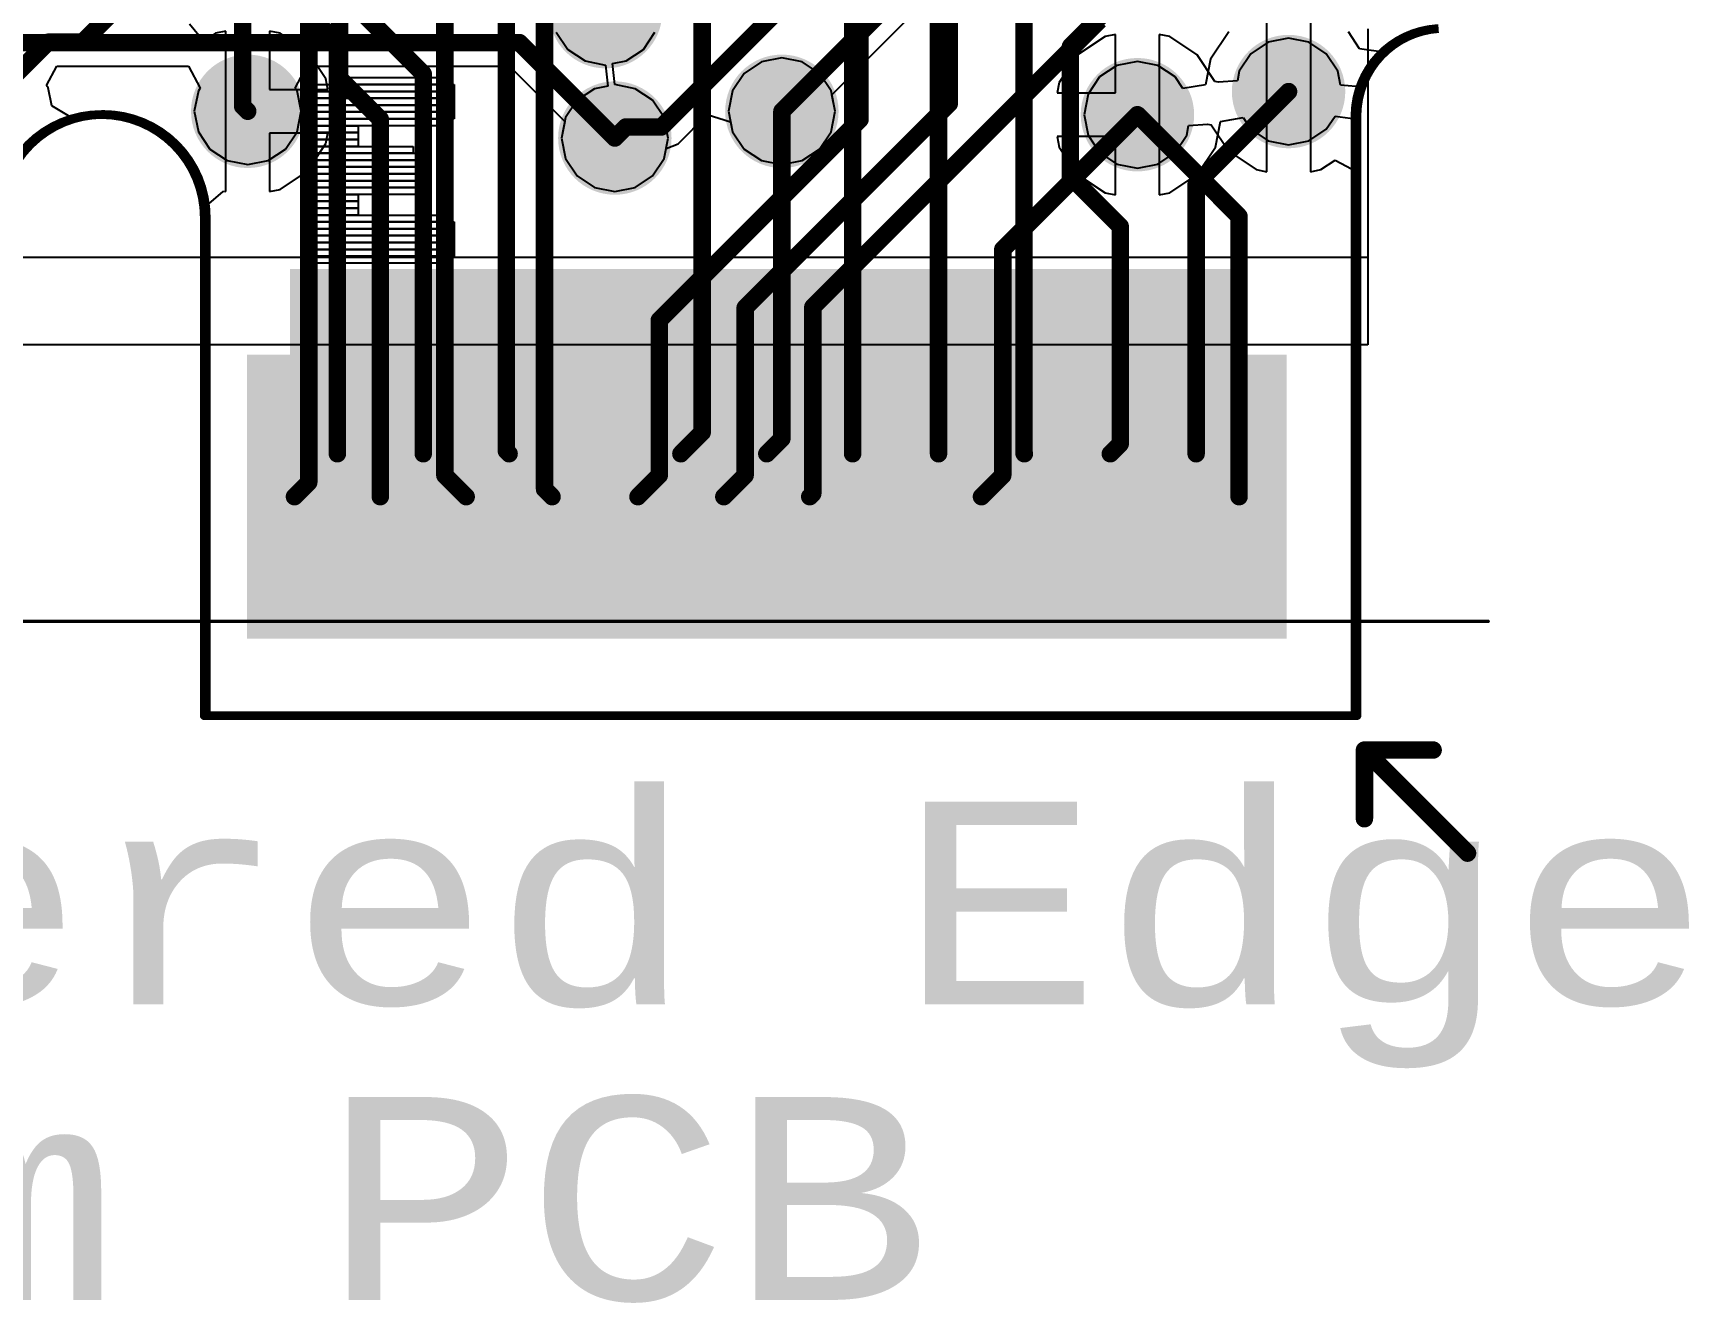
# Model space of a CAD drawing. Header units: millimetres. Extents: x 3.1 to 4.26, y 1.5 to 2.82.
# Drawn here: x 3.8603 to 4.2398, y 1.4954 to 1.7864 of the extents above; entities that cross this region are included whole.
import ezdxf

# ---------------------------------------------------------------- set-up
doc = ezdxf.new("R2010")
doc.units = ezdxf.units.MM
doc.header["$MEASUREMENT"] = 0
for name, color, linetype in [('BottomLayer', 5, 'Continuous'), ('BottomPaste', 16, 'Continuous'), ('BottomSolder', 6, 'Continuous'), ('Mechanical10', 56, 'Continuous'), ('Mechanical13', 56, 'Continuous'), ('Mechanical18', 56, 'Continuous'), ('Mechanical3', 76, 'Continuous'), ('Mechanical7', 56, 'Continuous'), ('MidLayer1', 16, 'Continuous'), ('MidLayer2', 76, 'Continuous'), ('TopLayer', 1, 'Continuous'), ('TopPaste', 8, 'Continuous'), ('TopSolder', 216, 'Continuous'), ('ViaHoleLayer', 16, 'Continuous')]:
    doc.layers.add(name, color=color, linetype=linetype)
doc.styles.add('Courier New', font='cour.ttf', dxfattribs={"height": 0.2})

msp = doc.modelspace()

# ---------------------------------------------------------------- hatches: boundary and pattern name
at = {"layer": 'BottomLayer'}
h = msp.add_hatch(color=5, dxfattribs=at)
edge = h.paths.add_edge_path()
edge.add_arc((3.99149, 1.79134), 0.009, 0, 360)
h = msp.add_hatch(color=5, dxfattribs=at)
edge = h.paths.add_edge_path()
edge.add_arc((4.14804, 1.77302), 0.009, 0, 360)
h = msp.add_hatch(color=5, dxfattribs=at)
edge = h.paths.add_edge_path()
edge.add_arc((3.90945, 1.7685), 0.009, 0, 360)
h = msp.add_hatch(color=5, dxfattribs=at)
edge = h.paths.add_edge_path()
edge.add_arc((4.03189, 1.7685), 0.009, 0, 360)
h = msp.add_hatch(color=5, dxfattribs=at)
edge = h.paths.add_edge_path()
edge.add_arc((4.11339, 1.76772), 0.009, 0, 360)
h = msp.add_hatch(color=5, dxfattribs=at)
edge = h.paths.add_edge_path()
edge.add_arc((3.9936, 1.76237), 0.009, 0, 360)
for points in [[(3.92311, 1.72839), (3.93689, 1.72839), (3.93689, 1.65162), (3.92311, 1.65162)], [(3.9428, 1.72839), (3.95658, 1.72839), (3.95658, 1.65162), (3.9428, 1.65162)], [(3.96248, 1.72839), (3.97626, 1.72839), (3.97626, 1.65162), (3.96248, 1.65162)], [(3.98217, 1.72839), (3.99595, 1.72839), (3.99595, 1.65162), (3.98217, 1.65162)], [(4.00185, 1.72839), (4.01563, 1.72839), (4.01563, 1.65162), (4.00185, 1.65162)], [(4.02154, 1.72839), (4.03532, 1.72839), (4.03532, 1.65162), (4.02154, 1.65162)], [(4.04122, 1.72839), (4.055, 1.72839), (4.055, 1.65162), (4.04122, 1.65162)], [(4.06091, 1.72839), (4.07469, 1.72839), (4.07469, 1.65162), (4.06091, 1.65162)], [(4.08059, 1.72839), (4.09437, 1.72839), (4.09437, 1.65162), (4.08059, 1.65162)], [(4.10028, 1.72839), (4.11406, 1.72839), (4.11406, 1.65162), (4.10028, 1.65162)], [(4.11996, 1.72839), (4.13374, 1.72839), (4.13374, 1.65162), (4.11996, 1.65162)]]:
    msp.add_hatch(color=5, dxfattribs=at).paths.add_polyline_path(points)
at = {"layer": 'BottomPaste'}
for points in [[(3.92311, 1.72839), (3.93689, 1.72839), (3.93689, 1.65162), (3.92311, 1.65162)], [(3.9428, 1.72839), (3.95658, 1.72839), (3.95658, 1.65162), (3.9428, 1.65162)], [(3.96248, 1.72839), (3.97626, 1.72839), (3.97626, 1.65162), (3.96248, 1.65162)], [(3.98217, 1.72839), (3.99595, 1.72839), (3.99595, 1.65162), (3.98217, 1.65162)], [(4.00185, 1.72839), (4.01563, 1.72839), (4.01563, 1.65162), (4.00185, 1.65162)], [(4.02154, 1.72839), (4.03532, 1.72839), (4.03532, 1.65162), (4.02154, 1.65162)], [(4.04122, 1.72839), (4.055, 1.72839), (4.055, 1.65162), (4.04122, 1.65162)], [(4.06091, 1.72839), (4.07469, 1.72839), (4.07469, 1.65162), (4.06091, 1.65162)], [(4.08059, 1.72839), (4.09437, 1.72839), (4.09437, 1.65162), (4.08059, 1.65162)], [(4.10028, 1.72839), (4.11406, 1.72839), (4.11406, 1.65162), (4.10028, 1.65162)], [(4.11996, 1.72839), (4.13374, 1.72839), (4.13374, 1.65162), (4.11996, 1.65162)]]:
    msp.add_hatch(color=16, dxfattribs=at).paths.add_polyline_path(points)
at = {"layer": 'BottomSolder'}
h = msp.add_hatch(color=6, dxfattribs=at)
edge = h.paths.add_edge_path()
edge.add_arc((3.99149, 1.79134), 0.013, 0, 360)
h = msp.add_hatch(color=6, dxfattribs=at)
edge = h.paths.add_edge_path()
edge.add_arc((4.14804, 1.77302), 0.013, 0, 360)
h = msp.add_hatch(color=6, dxfattribs=at)
edge = h.paths.add_edge_path()
edge.add_arc((3.90945, 1.7685), 0.013, 0, 360)
h = msp.add_hatch(color=6, dxfattribs=at)
edge = h.paths.add_edge_path()
edge.add_arc((4.03189, 1.7685), 0.013, 0, 360)
h = msp.add_hatch(color=6, dxfattribs=at)
edge = h.paths.add_edge_path()
edge.add_arc((4.11339, 1.76772), 0.013, 0, 360)
h = msp.add_hatch(color=6, dxfattribs=at)
edge = h.paths.add_edge_path()
edge.add_arc((3.9936, 1.76237), 0.013, 0, 360)
for points in [[(3.91911, 1.73239), (3.94089, 1.73239), (3.94089, 1.64762), (3.91911, 1.64762)], [(3.9388, 1.73239), (3.96058, 1.73239), (3.96058, 1.64762), (3.9388, 1.64762)], [(3.95848, 1.73239), (3.98026, 1.73239), (3.98026, 1.64762), (3.95848, 1.64762)], [(3.97817, 1.73239), (3.99995, 1.73239), (3.99995, 1.64762), (3.97817, 1.64762)], [(3.99785, 1.73239), (4.01963, 1.73239), (4.01963, 1.64762), (3.99785, 1.64762)], [(4.01754, 1.73239), (4.03932, 1.73239), (4.03932, 1.64762), (4.01754, 1.64762)], [(4.03722, 1.73239), (4.059, 1.73239), (4.059, 1.64762), (4.03722, 1.64762)], [(4.05691, 1.73239), (4.07869, 1.73239), (4.07869, 1.64762), (4.05691, 1.64762)], [(4.07659, 1.73239), (4.09837, 1.73239), (4.09837, 1.64762), (4.07659, 1.64762)], [(4.09628, 1.73239), (4.11806, 1.73239), (4.11806, 1.64762), (4.09628, 1.64762)], [(4.11596, 1.73239), (4.13774, 1.73239), (4.13774, 1.64762), (4.11596, 1.64762)]]:
    msp.add_hatch(color=6, dxfattribs=at).paths.add_polyline_path(points)
at = {"layer": 'MidLayer1'}
h = msp.add_hatch(color=16, dxfattribs=at)
edge = h.paths.add_edge_path()
edge.add_arc((3.99149, 1.79134), 0.009, 0, 360)
h = msp.add_hatch(color=16, dxfattribs=at)
edge = h.paths.add_edge_path()
edge.add_arc((4.14804, 1.77302), 0.009, 0, 360)
h = msp.add_hatch(color=16, dxfattribs=at)
edge = h.paths.add_edge_path()
edge.add_arc((3.90945, 1.7685), 0.009, 0, 360)
h = msp.add_hatch(color=16, dxfattribs=at)
edge = h.paths.add_edge_path()
edge.add_arc((4.03189, 1.7685), 0.009, 0, 360)
h = msp.add_hatch(color=16, dxfattribs=at)
edge = h.paths.add_edge_path()
edge.add_arc((4.11339, 1.76772), 0.009, 0, 360)
h = msp.add_hatch(color=16, dxfattribs=at)
edge = h.paths.add_edge_path()
edge.add_arc((3.9936, 1.76237), 0.009, 0, 360)
at = {"layer": 'MidLayer2'}
h = msp.add_hatch(color=76, dxfattribs=at)
edge = h.paths.add_edge_path()
edge.add_arc((3.99149, 1.79134), 0.009, 0, 360)
h = msp.add_hatch(color=76, dxfattribs=at)
edge = h.paths.add_edge_path()
edge.add_arc((4.14804, 1.77302), 0.009, 0, 360)
h = msp.add_hatch(color=76, dxfattribs=at)
edge = h.paths.add_edge_path()
edge.add_arc((3.90945, 1.7685), 0.009, 0, 360)
h = msp.add_hatch(color=76, dxfattribs=at)
edge = h.paths.add_edge_path()
edge.add_arc((4.03189, 1.7685), 0.009, 0, 360)
h = msp.add_hatch(color=76, dxfattribs=at)
edge = h.paths.add_edge_path()
edge.add_arc((4.11339, 1.76772), 0.009, 0, 360)
h = msp.add_hatch(color=76, dxfattribs=at)
edge = h.paths.add_edge_path()
edge.add_arc((3.9936, 1.76237), 0.009, 0, 360)
at = {"layer": 'TopLayer'}
h = msp.add_hatch(color=1, dxfattribs=at)
edge = h.paths.add_edge_path()
edge.add_arc((3.99149, 1.79134), 0.009, 0, 360)
h = msp.add_hatch(color=1, dxfattribs=at)
edge = h.paths.add_edge_path()
edge.add_arc((4.14804, 1.77302), 0.009, 0, 360)
h = msp.add_hatch(color=1, dxfattribs=at)
edge = h.paths.add_edge_path()
edge.add_arc((3.90945, 1.7685), 0.009, 0, 360)
h = msp.add_hatch(color=1, dxfattribs=at)
edge = h.paths.add_edge_path()
edge.add_arc((4.03189, 1.7685), 0.009, 0, 360)
h = msp.add_hatch(color=1, dxfattribs=at)
edge = h.paths.add_edge_path()
edge.add_arc((4.11339, 1.76772), 0.009, 0, 360)
h = msp.add_hatch(color=1, dxfattribs=at)
edge = h.paths.add_edge_path()
edge.add_arc((3.9936, 1.76237), 0.009, 0, 360)
for points in [[(3.92705, 1.65162), (3.91327, 1.65162), (3.91327, 1.7087), (3.92705, 1.7087)], [(3.94673, 1.65162), (3.93295, 1.65162), (3.93295, 1.7087), (3.94673, 1.7087)], [(3.96642, 1.65162), (3.95264, 1.65162), (3.95264, 1.7087), (3.96642, 1.7087)], [(3.9861, 1.65162), (3.97232, 1.65162), (3.97232, 1.7087), (3.9861, 1.7087)], [(4.00579, 1.65162), (3.99201, 1.65162), (3.99201, 1.7087), (4.00579, 1.7087)], [(4.02547, 1.65162), (4.01169, 1.65162), (4.01169, 1.7087), (4.02547, 1.7087)], [(4.04516, 1.65162), (4.03138, 1.65162), (4.03138, 1.7087), (4.04516, 1.7087)], [(4.06484, 1.65162), (4.05106, 1.65162), (4.05106, 1.7087), (4.06484, 1.7087)], [(4.08453, 1.65162), (4.07075, 1.65162), (4.07075, 1.7087), (4.08453, 1.7087)], [(4.10421, 1.65162), (4.09043, 1.65162), (4.09043, 1.7087), (4.10421, 1.7087)], [(4.1239, 1.65162), (4.11012, 1.65162), (4.11012, 1.7087), (4.1239, 1.7087)], [(4.14358, 1.65162), (4.1298, 1.65162), (4.1298, 1.7087), (4.14358, 1.7087)]]:
    msp.add_hatch(color=1, dxfattribs=at).paths.add_polyline_path(points)
at = {"layer": 'TopPaste'}
for points in [[(3.92705, 1.65162), (3.91327, 1.65162), (3.91327, 1.7087), (3.92705, 1.7087)], [(3.94673, 1.65162), (3.93295, 1.65162), (3.93295, 1.7087), (3.94673, 1.7087)], [(3.96642, 1.65162), (3.95264, 1.65162), (3.95264, 1.7087), (3.96642, 1.7087)], [(3.9861, 1.65162), (3.97232, 1.65162), (3.97232, 1.7087), (3.9861, 1.7087)], [(4.00579, 1.65162), (3.99201, 1.65162), (3.99201, 1.7087), (4.00579, 1.7087)], [(4.02547, 1.65162), (4.01169, 1.65162), (4.01169, 1.7087), (4.02547, 1.7087)], [(4.04516, 1.65162), (4.03138, 1.65162), (4.03138, 1.7087), (4.04516, 1.7087)], [(4.06484, 1.65162), (4.05106, 1.65162), (4.05106, 1.7087), (4.06484, 1.7087)], [(4.08453, 1.65162), (4.07075, 1.65162), (4.07075, 1.7087), (4.08453, 1.7087)], [(4.10421, 1.65162), (4.09043, 1.65162), (4.09043, 1.7087), (4.10421, 1.7087)], [(4.1239, 1.65162), (4.11012, 1.65162), (4.11012, 1.7087), (4.1239, 1.7087)], [(4.14358, 1.65162), (4.1298, 1.65162), (4.1298, 1.7087), (4.14358, 1.7087)]]:
    msp.add_hatch(color=8, dxfattribs=at).paths.add_polyline_path(points)
at = {"layer": 'TopSolder'}
h = msp.add_hatch(color=216, dxfattribs=at)
edge = h.paths.add_edge_path()
edge.add_arc((3.99149, 1.79134), 0.013, 0, 360)
h = msp.add_hatch(color=216, dxfattribs=at)
edge = h.paths.add_edge_path()
edge.add_arc((4.14804, 1.77302), 0.013, 0, 360)
h = msp.add_hatch(color=216, dxfattribs=at)
edge = h.paths.add_edge_path()
edge.add_arc((3.90945, 1.7685), 0.013, 0, 360)
h = msp.add_hatch(color=216, dxfattribs=at)
edge = h.paths.add_edge_path()
edge.add_arc((4.03189, 1.7685), 0.013, 0, 360)
h = msp.add_hatch(color=216, dxfattribs=at)
edge = h.paths.add_edge_path()
edge.add_arc((4.11339, 1.76772), 0.013, 0, 360)
h = msp.add_hatch(color=216, dxfattribs=at)
edge = h.paths.add_edge_path()
edge.add_arc((3.9936, 1.76237), 0.013, 0, 360)
for points in [[(3.93105, 1.64762), (3.90927, 1.64762), (3.90927, 1.7127), (3.93105, 1.7127)], [(3.95073, 1.64762), (3.92895, 1.64762), (3.92895, 1.7127), (3.95073, 1.7127)], [(3.97042, 1.64762), (3.94864, 1.64762), (3.94864, 1.7127), (3.97042, 1.7127)], [(3.9901, 1.64762), (3.96832, 1.64762), (3.96832, 1.7127), (3.9901, 1.7127)], [(4.00979, 1.64762), (3.98801, 1.64762), (3.98801, 1.7127), (4.00979, 1.7127)], [(4.02947, 1.64762), (4.00769, 1.64762), (4.00769, 1.7127), (4.02947, 1.7127)], [(4.04916, 1.64762), (4.02738, 1.64762), (4.02738, 1.7127), (4.04916, 1.7127)], [(4.06884, 1.64762), (4.04706, 1.64762), (4.04706, 1.7127), (4.06884, 1.7127)], [(4.08853, 1.64762), (4.06675, 1.64762), (4.06675, 1.7127), (4.08853, 1.7127)], [(4.10821, 1.64762), (4.08643, 1.64762), (4.08643, 1.7127), (4.10821, 1.7127)], [(4.1279, 1.64762), (4.10612, 1.64762), (4.10612, 1.7127), (4.1279, 1.7127)], [(4.14758, 1.64762), (4.1258, 1.64762), (4.1258, 1.7127), (4.14758, 1.7127)]]:
    msp.add_hatch(color=216, dxfattribs=at).paths.add_polyline_path(points)
at = {"layer": 'ViaHoleLayer'}
h = msp.add_hatch(color=16, dxfattribs=at)
edge = h.paths.add_edge_path()
edge.add_arc((4.14804, 1.77302), 0.004, 0, 360)
h = msp.add_hatch(color=16, dxfattribs=at)
edge = h.paths.add_edge_path()
edge.add_arc((3.90945, 1.7685), 0.004, 0, 360)
h = msp.add_hatch(color=16, dxfattribs=at)
edge = h.paths.add_edge_path()
edge.add_arc((4.03189, 1.7685), 0.004, 0, 360)
h = msp.add_hatch(color=16, dxfattribs=at)
edge = h.paths.add_edge_path()
edge.add_arc((4.11339, 1.76772), 0.004, 0, 360)
h = msp.add_hatch(color=16, dxfattribs=at)
edge = h.paths.add_edge_path()
edge.add_arc((3.9936, 1.76237), 0.004, 0, 360)

# ---------------------------------------------------------------- linework, layer by layer
at = {"layer": 'BottomLayer'}
for p, q in [((4.16622, 1.78744), (4.16622, 1.73496)), ((4.16622, 1.73496), (3.37882, 1.73496))]:
    msp.add_line(p, q, dxfattribs=at)
at = {"layer": 'BottomLayer', "const_width": 0.004}
for points in [[(4.0678, 1.69), (4.0678, 1.85622)], [(4.04811, 1.69), (4.04811, 1.84835)], [(3.96874, 1.69063), (3.96874, 1.81866)], [(4.0874, 1.69008), (4.0874, 1.81063)], [(4.09803, 1.78335), (4.12323, 1.80855)], [(3.92087, 1.80591), (3.94969, 1.77708)], [(4.01363, 1.69489), (4.01363, 1.80654)], [(3.91387, 1.80026), (3.93, 1.78413)], [(3.90827, 1.76968), (3.90827, 1.7897)], [(3.93, 1.69), (3.93, 1.78413)], [(4.09803, 1.75354), (4.09803, 1.78335)], [(3.94969, 1.69), (3.94969, 1.77708)], [(4.12685, 1.75183), (4.14804, 1.77302)], [(3.90827, 1.76968), (3.90945, 1.7685)], [(4.03189, 1.69346), (4.03189, 1.7685)], [(4.09803, 1.75354), (4.10945, 1.74213)], [(4.12685, 1.69), (4.12685, 1.75183)], [(4.10945, 1.69228), (4.10945, 1.74213)], [(4.00874, 1.69), (4.01363, 1.69489)], [(4.02843, 1.69), (4.03189, 1.69346)], [(4.10717, 1.69), (4.10945, 1.69228)], [(3.96874, 1.69063), (3.96937, 1.69)], [(4.0874, 1.69008), (4.08748, 1.69)]]:
    msp.add_lwpolyline(points, dxfattribs=at)
at = {"layer": 'BottomLayer', "const_width": 0.002}
for points in [[(3.929, 1.78413, 1), (3.931, 1.78413, 1)], [(3.929, 1.78413, 1), (3.931, 1.78413, 1)], [(4.09703, 1.78335, 1), (4.09903, 1.78335, 1)], [(4.09703, 1.78335, 1), (4.09903, 1.78335, 1)], [(3.94869, 1.77708, 1), (3.95069, 1.77708, 1)], [(3.94869, 1.77708, 1), (3.95069, 1.77708, 1)], [(4.14704, 1.77302, 1), (4.14904, 1.77302, 1)], [(3.90727, 1.76968, 1), (3.90927, 1.76968, 1)], [(3.90727, 1.76968, 1), (3.90927, 1.76968, 1)], [(3.90845, 1.7685, 1), (3.91045, 1.7685, 1)], [(4.03089, 1.7685, 1), (4.03289, 1.7685, 1)], [(4.09703, 1.75354, 1), (4.09903, 1.75354, 1)], [(4.09703, 1.75354, 1), (4.09903, 1.75354, 1)], [(4.12585, 1.75183, 1), (4.12785, 1.75183, 1)], [(4.12585, 1.75183, 1), (4.12785, 1.75183, 1)], [(4.10845, 1.74213, 1), (4.11045, 1.74213, 1)], [(4.10845, 1.74213, 1), (4.11045, 1.74213, 1)], [(4.01263, 1.69489, 1), (4.01463, 1.69489, 1)], [(4.01263, 1.69489, 1), (4.01463, 1.69489, 1)], [(4.03089, 1.69346, 1), (4.03289, 1.69346, 1)], [(4.03089, 1.69346, 1), (4.03289, 1.69346, 1)], [(4.10845, 1.69228, 1), (4.11045, 1.69228, 1)], [(4.10845, 1.69228, 1), (4.11045, 1.69228, 1)], [(3.929, 1.69, 1), (3.931, 1.69, 1)], [(3.94869, 1.69, 1), (3.95069, 1.69, 1)], [(3.96774, 1.69063, 1), (3.96974, 1.69063, 1)], [(3.96774, 1.69063, 1), (3.96974, 1.69063, 1)], [(3.96837, 1.69, 1), (3.97037, 1.69, 1)], [(4.00774, 1.69, 1), (4.00974, 1.69, 1)], [(4.02743, 1.69, 1), (4.02943, 1.69, 1)], [(4.04711, 1.69, 1), (4.04911, 1.69, 1)], [(4.0668, 1.69, 1), (4.0688, 1.69, 1)], [(4.0864, 1.69008, 1), (4.0884, 1.69008, 1)], [(4.0864, 1.69008, 1), (4.0884, 1.69008, 1)], [(4.08648, 1.69, 1), (4.08848, 1.69, 1)], [(4.10617, 1.69, 1), (4.10817, 1.69, 1)], [(4.12585, 1.69, 1), (4.12785, 1.69, 1)]]:
    msp.add_lwpolyline(points, format="xyb", close=True, dxfattribs=at)
at = {"layer": 'Mechanical10', "const_width": 0.002}
for points in [[(4.16373, 1.76779, -0.388623), (4.18243, 1.78747)], [(3.85271, 1.74416, -1), (3.89995, 1.74416)]]:
    msp.add_lwpolyline(points, format="xyb", dxfattribs=at)
for points in [[(4.16373, 1.62999), (4.16373, 1.76779)], [(3.89995, 1.62999), (3.89995, 1.74416)], [(3.89995, 1.62999), (4.16373, 1.62999)]]:
    msp.add_lwpolyline(points, dxfattribs=at)
at = {"layer": 'Mechanical10', "const_width": 0.001}
for points in [[(4.16323, 1.76779, 1), (4.16423, 1.76779, 1)], [(4.16323, 1.76779, 1), (4.16423, 1.76779, 1)], [(3.89945, 1.74416, 1), (3.90045, 1.74416, 1)], [(3.89945, 1.74416, 1), (3.90045, 1.74416, 1)], [(3.89945, 1.62999, 1), (3.90045, 1.62999, 1)], [(3.89945, 1.62999, 1), (3.90045, 1.62999, 1)], [(4.16323, 1.62999, 1), (4.16423, 1.62999, 1)], [(4.16323, 1.62999, 1), (4.16423, 1.62999, 1)]]:
    msp.add_lwpolyline(points, format="xyb", close=True, dxfattribs=at)
at = {"layer": 'Mechanical13', "const_width": 0.004}
for points in [[(4.16543, 1.62209), (4.18118, 1.62209)], [(4.16543, 1.60634), (4.16543, 1.62209)], [(4.16543, 1.62209), (4.18906, 1.59846)]]:
    msp.add_lwpolyline(points, dxfattribs=at)
at = {"layer": 'Mechanical13', "const_width": 0.002}
for points in [[(4.16443, 1.62209, 1), (4.16643, 1.62209, 1)], [(4.16443, 1.62209, 1), (4.16643, 1.62209, 1)], [(4.16443, 1.62209, 1), (4.16643, 1.62209, 1)], [(4.18018, 1.62209, 1), (4.18218, 1.62209, 1)], [(4.16443, 1.60634, 1), (4.16643, 1.60634, 1)], [(4.18806, 1.59846, 1), (4.19006, 1.59846, 1)]]:
    msp.add_lwpolyline(points, format="xyb", close=True, dxfattribs=at)
at = {"layer": 'Mechanical18', "const_width": 0.002}
for points in [[(4.16327, 1.76776, -0.388623), (4.18197, 1.78744)], [(3.85224, 1.74413, -1), (3.89949, 1.74413)]]:
    msp.add_lwpolyline(points, format="xyb", dxfattribs=at)
for points in [[(4.16327, 1.62996), (4.16327, 1.76776)], [(3.89949, 1.62996), (3.89949, 1.74413)], [(3.89949, 1.62996), (4.16327, 1.62996)]]:
    msp.add_lwpolyline(points, dxfattribs=at)
at = {"layer": 'Mechanical18', "const_width": 0.001}
for points in [[(4.16277, 1.76776, 1), (4.16377, 1.76776, 1)], [(4.16277, 1.76776, 1), (4.16377, 1.76776, 1)], [(3.89899, 1.74413, 1), (3.89999, 1.74413, 1)], [(3.89899, 1.74413, 1), (3.89999, 1.74413, 1)], [(3.89899, 1.62996, 1), (3.89999, 1.62996, 1)], [(3.89899, 1.62996, 1), (3.89999, 1.62996, 1)], [(4.16277, 1.62996, 1), (4.16377, 1.62996, 1)], [(4.16277, 1.62996, 1), (4.16377, 1.62996, 1)]]:
    msp.add_lwpolyline(points, format="xyb", close=True, dxfattribs=at)
at = {"layer": 'Mechanical3', "const_width": 0.00079}
msp.add_lwpolyline([(3.36701, 1.65161), (4.19378, 1.65161)], dxfattribs=at)
at = {"layer": 'Mechanical3', "const_width": 0.000395}
msp.add_lwpolyline([(4.19358, 1.65161, 1), (4.19398, 1.65161, 1)], format="xyb", close=True, dxfattribs=at)
at = {"layer": 'Mechanical7'}
for p, q in [((3.92374, 1.7715), (3.92374, 1.77307)), ((3.92374, 1.77307), (3.95681, 1.77307)), ((3.92532, 1.77307), (3.92532, 1.77465)), ((3.92532, 1.77465), (3.95681, 1.77465)), ((3.95681, 1.77307), (3.92532, 1.77307)), ((3.92846, 1.77465), (3.92846, 1.77622)), ((3.92846, 1.77622), (3.95366, 1.77622)), ((3.95366, 1.77465), (3.92846, 1.77465)), ((3.95366, 1.77622), (3.95366, 1.77465)), ((3.95681, 1.77465), (3.95681, 1.77307)), ((3.95681, 1.77307), (3.95681, 1.7715)), ((3.95681, 1.7715), (3.92374, 1.7715)), ((3.92374, 1.76992), (3.92374, 1.7715)), ((3.92374, 1.7715), (3.95681, 1.7715)), ((3.95681, 1.76992), (3.92374, 1.76992)), ((3.92374, 1.76835), (3.92374, 1.76992)), ((3.92374, 1.76992), (3.95681, 1.76992)), ((3.95681, 1.7715), (3.95681, 1.76992)), ((3.95681, 1.76992), (3.95681, 1.76835)), ((3.95681, 1.76835), (3.92374, 1.76835)), ((3.92374, 1.76677), (3.92374, 1.76835)), ((3.92374, 1.76835), (3.95681, 1.76835)), ((3.95681, 1.76677), (3.92374, 1.76677)), ((3.92374, 1.7652), (3.92374, 1.76677)), ((3.92374, 1.76677), (3.95524, 1.76677)), ((3.95524, 1.7652), (3.92374, 1.7652)), ((3.92374, 1.76362), (3.92374, 1.7652)), ((3.92374, 1.7652), (3.93476, 1.7652)), ((3.93476, 1.7652), (3.93476, 1.76362)), ((3.95524, 1.76677), (3.95524, 1.7652)), ((3.95681, 1.76835), (3.95681, 1.76677)), ((3.93476, 1.76362), (3.92374, 1.76362)), ((3.92374, 1.76205), (3.92374, 1.76362)), ((3.92374, 1.76362), (3.93476, 1.76362)), ((3.93476, 1.76205), (3.92374, 1.76205)), ((3.92374, 1.76047), (3.92374, 1.76205)), ((3.92374, 1.76205), (3.93476, 1.76205)), ((3.93476, 1.76362), (3.93476, 1.76205)), ((3.93476, 1.76205), (3.93476, 1.76047)), ((3.93476, 1.76047), (3.92374, 1.76047)), ((3.92374, 1.7589), (3.92374, 1.76047)), ((3.92374, 1.76047), (3.94736, 1.76047)), ((3.94736, 1.7589), (3.92374, 1.7589)), ((3.92374, 1.75732), (3.92374, 1.7589)), ((3.92374, 1.7589), (3.95051, 1.7589)), ((3.95051, 1.75732), (3.92374, 1.75732)), ((3.92374, 1.75575), (3.92374, 1.75732)), ((3.92374, 1.75732), (3.95051, 1.75732)), ((3.94736, 1.76047), (3.94736, 1.7589)), ((3.95051, 1.7589), (3.95051, 1.75732)), ((3.95051, 1.75732), (3.95051, 1.75575)), ((3.95051, 1.75575), (3.92374, 1.75575)), ((3.92374, 1.75417), (3.92374, 1.75575)), ((3.92374, 1.75575), (3.95051, 1.75575)), ((3.95051, 1.75417), (3.92374, 1.75417)), ((3.92374, 1.7526), (3.92374, 1.75417)), ((3.92374, 1.75417), (3.95051, 1.75417)), ((3.95051, 1.75575), (3.95051, 1.75417)), ((3.95051, 1.75417), (3.95051, 1.7526)), ((3.95051, 1.7526), (3.92374, 1.7526)), ((3.92374, 1.75102), (3.92374, 1.7526)), ((3.92374, 1.7526), (3.95051, 1.7526)), ((3.95051, 1.75102), (3.92374, 1.75102)), ((3.92374, 1.74945), (3.92374, 1.75102)), ((3.92374, 1.75102), (3.94894, 1.75102)), ((3.94894, 1.75102), (3.94894, 1.74945)), ((3.95051, 1.7526), (3.95051, 1.75102)), ((3.94894, 1.74945), (3.92374, 1.74945)), ((3.92374, 1.74787), (3.92374, 1.74945)), ((3.92374, 1.74945), (3.93476, 1.74945)), ((3.93476, 1.74787), (3.92374, 1.74787)), ((3.92374, 1.7463), (3.92374, 1.74787)), ((3.92374, 1.74787), (3.93476, 1.74787)), ((3.93476, 1.7463), (3.92374, 1.7463)), ((3.92374, 1.74472), (3.92374, 1.7463)), ((3.92374, 1.7463), (3.93476, 1.7463)), ((3.93476, 1.74945), (3.93476, 1.74787)), ((3.93476, 1.74787), (3.93476, 1.7463)), ((3.93476, 1.7463), (3.93476, 1.74472)), ((3.93476, 1.74472), (3.92374, 1.74472)), ((3.92374, 1.74315), (3.92374, 1.74472)), ((3.92374, 1.74472), (3.95366, 1.74472)), ((3.95366, 1.74315), (3.92374, 1.74315)), ((3.92374, 1.74157), (3.92374, 1.74315)), ((3.92374, 1.74315), (3.95681, 1.74315)), ((3.95366, 1.74472), (3.95366, 1.74315)), ((3.95681, 1.74315), (3.95681, 1.74157)), ((3.95681, 1.74157), (3.92374, 1.74157)), ((3.92374, 1.74), (3.92374, 1.74157)), ((3.92374, 1.74157), (3.95681, 1.74157)), ((3.95681, 1.74), (3.92374, 1.74)), ((3.92374, 1.73842), (3.92374, 1.74)), ((3.92374, 1.74), (3.95681, 1.74)), ((3.95681, 1.73842), (3.92374, 1.73842)), ((3.92374, 1.73685), (3.92374, 1.73842)), ((3.92374, 1.73842), (3.95681, 1.73842)), ((3.95681, 1.74157), (3.95681, 1.74)), ((3.95681, 1.74), (3.95681, 1.73842)), ((3.95681, 1.73842), (3.95681, 1.73685)), ((3.95681, 1.73685), (3.92374, 1.73685)), ((3.92374, 1.73528), (3.92374, 1.73685)), ((3.92374, 1.73685), (3.95681, 1.73685)), ((3.95681, 1.73528), (3.92374, 1.73528)), ((3.92532, 1.7337), (3.92532, 1.73528)), ((3.92532, 1.73528), (3.95524, 1.73528)), ((3.95524, 1.73528), (3.95524, 1.7337)), ((3.95681, 1.73685), (3.95681, 1.73528)), ((3.95524, 1.7337), (3.92532, 1.7337))]:
    msp.add_line(p, q, dxfattribs=at)
at = {"layer": 'MidLayer1'}
for p, q in [((4.00014, 1.78269), (4.0028, 1.78666)), ((4.10597, 1.78561), (4.09969, 1.78141)), ((4.10839, 1.78609), (4.10597, 1.78561)), ((4.10839, 1.77272), (4.10839, 1.78609)), ((4.1208, 1.78561), (4.11839, 1.78609)), ((4.11839, 1.78609), (4.11839, 1.76772)), ((4.12708, 1.78141), (4.1208, 1.78561)), ((4.14336, 1.78433), (4.13939, 1.78168)), ((4.14804, 1.78526), (4.14336, 1.78433)), ((4.15272, 1.78433), (4.14804, 1.78526)), ((4.15669, 1.78168), (4.15272, 1.78433)), ((4.17876, 1.78687), (4.17205, 1.78371)), ((3.99618, 1.78003), (4.00014, 1.78269)), ((4.03189, 1.78074), (4.02721, 1.77981)), ((4.03657, 1.77981), (4.03189, 1.78074)), ((4.09969, 1.78141), (4.09549, 1.77513)), ((4.13116, 1.77531), (4.12708, 1.78141)), ((4.13939, 1.78168), (4.13674, 1.77771)), ((4.15935, 1.77771), (4.15669, 1.78168)), ((4.17205, 1.78371), (4.16695, 1.77834)), ((3.86334, 1.77443), (3.8657, 1.77884)), ((3.8657, 1.77884), (3.89591, 1.77884)), ((3.89591, 1.77884), (3.89858, 1.77384)), ((3.92032, 1.77384), (3.92299, 1.77884)), ((3.92299, 1.77884), (3.96948, 1.77884)), ((3.96948, 1.77884), (3.98213, 1.76619)), ((3.99308, 1.77942), (3.99618, 1.78003)), ((3.9936, 1.77461), (3.99308, 1.77942)), ((4.02324, 1.77716), (4.02059, 1.77319)), ((4.02721, 1.77981), (4.02324, 1.77716)), ((4.04054, 1.77716), (4.03657, 1.77981)), ((4.04319, 1.77319), (4.04054, 1.77716)), ((4.13674, 1.77771), (4.1363, 1.77552)), ((4.15998, 1.77452), (4.15935, 1.77771)), ((4.16695, 1.77834), (4.16518, 1.77402)), ((3.86371, 1.77387), (3.86334, 1.77443)), ((3.86453, 1.76976), (3.86371, 1.77387)), ((3.89814, 1.77319), (3.89721, 1.7685)), ((3.89858, 1.77384), (3.89814, 1.77319)), ((3.92075, 1.77319), (3.92032, 1.77384)), ((3.92168, 1.7685), (3.92075, 1.77319)), ((3.99828, 1.77367), (3.9936, 1.77461)), ((4.00225, 1.77102), (3.99828, 1.77367)), ((4.02059, 1.77319), (4.01965, 1.7685)), ((4.04412, 1.7685), (4.04319, 1.77319)), ((4.09549, 1.77513), (4.09501, 1.77272)), ((4.09501, 1.77272), (4.10839, 1.77272)), ((4.13198, 1.77518), (4.13116, 1.77531)), ((4.1363, 1.77552), (4.13198, 1.77518)), ((4.16518, 1.77402), (4.15998, 1.77452)), ((3.86992, 1.76658), (3.86453, 1.76976)), ((4.00491, 1.76705), (4.00225, 1.77102)), ((3.87172, 1.76733), (3.86992, 1.76658)), ((3.88093, 1.76733), (3.87172, 1.76733)), ((3.88945, 1.7638), (3.88093, 1.76733)), ((3.89721, 1.7685), (3.89814, 1.76382)), ((3.92075, 1.76382), (3.92168, 1.7685)), ((3.98213, 1.76619), (3.98137, 1.76237)), ((4.00584, 1.76237), (4.00491, 1.76705)), ((4.01965, 1.7685), (4.02059, 1.76382)), ((4.04319, 1.76382), (4.04412, 1.7685)), ((4.11839, 1.76772), (4.11839, 1.74934)), ((4.13128, 1.7603), (4.13246, 1.76619)), ((4.13246, 1.76619), (4.1376, 1.76705)), ((4.1376, 1.76705), (4.13939, 1.76437)), ((4.15669, 1.76437), (4.15873, 1.76742)), ((4.15873, 1.76742), (4.16331, 1.76675)), ((4.16331, 1.76675), (4.16373, 1.76659)), ((4.16373, 1.76659), (4.16373, 1.62999)), ((3.89597, 1.75728), (3.88945, 1.7638)), ((3.89814, 1.76382), (3.9008, 1.75985)), ((3.9181, 1.75985), (3.92075, 1.76382)), ((3.98137, 1.76237), (3.9823, 1.75769)), ((4.00491, 1.75769), (4.00584, 1.76237)), ((4.02059, 1.76382), (4.02324, 1.75985)), ((4.04054, 1.75985), (4.04319, 1.76382)), ((4.10839, 1.76272), (4.09501, 1.76272)), ((4.09501, 1.76272), (4.09549, 1.7603)), ((4.10839, 1.74934), (4.10839, 1.76272)), ((4.13939, 1.76437), (4.14336, 1.76172)), ((4.14336, 1.76172), (4.14804, 1.76079)), ((4.14804, 1.76079), (4.15272, 1.76172)), ((4.15272, 1.76172), (4.15669, 1.76437)), ((3.9008, 1.75985), (3.90477, 1.7572)), ((3.91413, 1.7572), (3.9181, 1.75985)), ((3.9823, 1.75769), (3.98495, 1.75372)), ((4.00225, 1.75372), (4.00491, 1.75769)), ((4.02324, 1.75985), (4.02721, 1.7572)), ((4.03657, 1.7572), (4.04054, 1.75985)), ((4.09549, 1.7603), (4.09969, 1.75402)), ((4.12708, 1.75402), (4.13128, 1.7603)), ((3.89949, 1.74877), (3.89597, 1.75728)), ((3.90477, 1.7572), (3.90945, 1.75627)), ((3.90945, 1.75627), (3.91413, 1.7572)), ((3.98495, 1.75372), (3.98892, 1.75107)), ((3.99828, 1.75107), (4.00225, 1.75372)), ((4.02721, 1.7572), (4.03189, 1.75627)), ((4.03189, 1.75627), (4.03657, 1.7572)), ((4.09969, 1.75402), (4.10597, 1.74982)), ((4.1208, 1.74982), (4.12708, 1.75402)), ((3.98892, 1.75107), (3.9936, 1.75014)), ((3.9936, 1.75014), (3.99828, 1.75107)), ((4.10597, 1.74982), (4.10839, 1.74934)), ((4.11839, 1.74934), (4.1208, 1.74982)), ((3.89995, 1.74416), (3.89949, 1.74877)), ((3.89995, 1.62999), (3.89995, 1.74416)), ((4.16373, 1.62999), (3.89995, 1.62999))]:
    msp.add_line(p, q, dxfattribs=at)
at = {"layer": 'MidLayer1', "const_width": 0.004}
for points in [[(3.68269, 1.78425), (3.97172, 1.78425)], [(3.97172, 1.78425), (3.9936, 1.76237)]]:
    msp.add_lwpolyline(points, dxfattribs=at)
at = {"layer": 'MidLayer1', "const_width": 0.002}
for points in [[(3.97072, 1.78425, 1), (3.97272, 1.78425, 1)], [(3.97072, 1.78425, 1), (3.97272, 1.78425, 1)], [(3.9926, 1.76237, 1), (3.9946, 1.76237, 1)]]:
    msp.add_lwpolyline(points, format="xyb", close=True, dxfattribs=at)
at = {"layer": 'MidLayer2'}
for p, q in [((3.8993, 1.78457), (3.89611, 1.78845)), ((4.04337, 1.7723), (4.06091, 1.78984)), ((4.14304, 1.77302), (4.14304, 1.7914)), ((4.15304, 1.7914), (4.15304, 1.77302)), ((3.90204, 1.7864), (3.8993, 1.78457)), ((3.90445, 1.78688), (3.90204, 1.7864)), ((3.90445, 1.7685), (3.90445, 1.78688)), ((3.91686, 1.7864), (3.91445, 1.78688)), ((3.91445, 1.78688), (3.91445, 1.7735)), ((3.92315, 1.7822), (3.91686, 1.7864)), ((3.98019, 1.78666), (3.98284, 1.78269)), ((4.13434, 1.78672), (4.13014, 1.78044)), ((4.16433, 1.78284), (4.16174, 1.78672)), ((4.17876, 1.78687), (4.17205, 1.78371)), ((3.92735, 1.77592), (3.92315, 1.7822)), ((3.98284, 1.78269), (3.98681, 1.78003)), ((4.13014, 1.78044), (4.12897, 1.77455)), ((4.17023, 1.78194), (4.16433, 1.78284)), ((4.17044, 1.78201), (4.17023, 1.78194)), ((4.17205, 1.78371), (4.17044, 1.78201)), ((3.98681, 1.78003), (3.99149, 1.7791)), ((3.99149, 1.7791), (3.99201, 1.77429)), ((4.10473, 1.77637), (4.10208, 1.7724)), ((4.1087, 1.77902), (4.10473, 1.77637)), ((4.11339, 1.77995), (4.1087, 1.77902)), ((4.11807, 1.77902), (4.11339, 1.77995)), ((4.12204, 1.77637), (4.11807, 1.77902)), ((4.12383, 1.77369), (4.12204, 1.77637)), ((3.91445, 1.7735), (3.92783, 1.7735)), ((3.92783, 1.7735), (3.92735, 1.77592)), ((3.98892, 1.77367), (3.98495, 1.77102)), ((3.99201, 1.77429), (3.98892, 1.77367)), ((4.12897, 1.77455), (4.12383, 1.77369)), ((4.14304, 1.75465), (4.14304, 1.77302)), ((4.15304, 1.77302), (4.15304, 1.75465)), ((3.98495, 1.77102), (3.9823, 1.76705)), ((4.04412, 1.7685), (4.04337, 1.7723)), ((4.10208, 1.7724), (4.10115, 1.76772)), ((3.90445, 1.75013), (3.90445, 1.7685)), ((3.9823, 1.76705), (3.98137, 1.76237)), ((4.00811, 1.76108), (4.0148, 1.76778)), ((4.0148, 1.76778), (4.02014, 1.76605)), ((4.02014, 1.76605), (4.02059, 1.76382)), ((4.04319, 1.76382), (4.04412, 1.7685)), ((4.10115, 1.76772), (4.10208, 1.76303)), ((4.12469, 1.76303), (4.12512, 1.76522)), ((4.12512, 1.76522), (4.12945, 1.76556)), ((4.12945, 1.76556), (4.13026, 1.76543)), ((4.13026, 1.76543), (4.13434, 1.75933)), ((3.92783, 1.7635), (3.91445, 1.7635)), ((3.91445, 1.7635), (3.91445, 1.75013)), ((3.92315, 1.75481), (3.92735, 1.76109)), ((3.92735, 1.76109), (3.92783, 1.7635)), ((3.98137, 1.76237), (3.9823, 1.75769)), ((4.02059, 1.76382), (4.02324, 1.75985)), ((4.04054, 1.75985), (4.04319, 1.76382)), ((4.10208, 1.76303), (4.10473, 1.75907)), ((4.12204, 1.75907), (4.12469, 1.76303)), ((3.9823, 1.75769), (3.98495, 1.75372)), ((4.00225, 1.75372), (4.00491, 1.75769)), ((4.00491, 1.75769), (4.00535, 1.75994)), ((4.00535, 1.75994), (4.00811, 1.76108)), ((4.02324, 1.75985), (4.02721, 1.7572)), ((4.03657, 1.7572), (4.04054, 1.75985)), ((4.10473, 1.75907), (4.1087, 1.75641)), ((4.11807, 1.75641), (4.12204, 1.75907)), ((4.13434, 1.75933), (4.14063, 1.75513)), ((4.15545, 1.75513), (4.15873, 1.75731)), ((4.15873, 1.75731), (4.16373, 1.75464)), ((3.91686, 1.75061), (3.92315, 1.75481)), ((3.98495, 1.75372), (3.98892, 1.75107)), ((3.99828, 1.75107), (4.00225, 1.75372)), ((4.02721, 1.7572), (4.03189, 1.75627)), ((4.03189, 1.75627), (4.03657, 1.7572)), ((4.1087, 1.75641), (4.11339, 1.75548)), ((4.11339, 1.75548), (4.11807, 1.75641)), ((4.14063, 1.75513), (4.14304, 1.75465)), ((4.15304, 1.75465), (4.15545, 1.75513)), ((4.16373, 1.75464), (4.16373, 1.62999)), ((3.90001, 1.74686), (3.9038, 1.7501)), ((3.9038, 1.7501), (3.90411, 1.75019)), ((3.90411, 1.75019), (3.90445, 1.75013)), ((3.91445, 1.75013), (3.91686, 1.75061)), ((3.98892, 1.75107), (3.9936, 1.75014)), ((3.9936, 1.75014), (3.99828, 1.75107)), ((3.89973, 1.74635), (3.90001, 1.74686)), ((3.89995, 1.74416), (3.89973, 1.74635)), ((3.89995, 1.62999), (3.89995, 1.74416)), ((4.16373, 1.62999), (3.89995, 1.62999))]:
    msp.add_line(p, q, dxfattribs=at)
at = {"layer": 'MidLayer2', "const_width": 0.004}
for points in [[(4.03192, 1.7685), (4.05709, 1.79367)], [(4.00428, 1.76491), (4.03189, 1.79252)], [(4.03189, 1.7685), (4.03192, 1.7685)], [(3.9936, 1.76237), (3.99614, 1.76491)], [(3.99614, 1.76491), (4.00428, 1.76491)]]:
    msp.add_lwpolyline(points, dxfattribs=at)
at = {"layer": 'MidLayer2', "const_width": 0.002}
for points in [[(4.03089, 1.7685, 1), (4.03289, 1.7685, 1)], [(4.03092, 1.7685, 1), (4.03292, 1.7685, 1)], [(4.03092, 1.7685, 1), (4.03292, 1.7685, 1)], [(3.99514, 1.76491, 1), (3.99714, 1.76491, 1)], [(3.99514, 1.76491, 1), (3.99714, 1.76491, 1)], [(4.00328, 1.76491, 1), (4.00528, 1.76491, 1)], [(4.00328, 1.76491, 1), (4.00528, 1.76491, 1)], [(3.9926, 1.76237, 1), (3.9946, 1.76237, 1)]]:
    msp.add_lwpolyline(points, format="xyb", close=True, dxfattribs=at)
at = {"layer": 'TopLayer'}
for p, q in [((4.16622, 1.78744), (4.16622, 1.71496)), ((4.16622, 1.71496), (3.37882, 1.71496))]:
    msp.add_line(p, q, dxfattribs=at)
at = {"layer": 'TopLayer', "const_width": 0.004}
for points in [[(4.07027, 1.77027), (4.07027, 1.92262)], [(4.04981, 1.76663), (4.04981, 1.8976)], [(3.92345, 1.68345), (3.92345, 1.83903)], [(3.87163, 1.78434), (3.91496, 1.82767)], [(3.93049, 1.77604), (3.93049, 1.83088)], [(3.95464, 1.68505), (3.95464, 1.80469)], [(3.97749, 1.68188), (3.97749, 1.80113)], [(4.03898, 1.72362), (4.10472, 1.78937)], [(3.84582, 1.76646), (3.86369, 1.78434)], [(3.86369, 1.78434), (3.87163, 1.78434)], [(3.93049, 1.77604), (3.93984, 1.76669)], [(3.93984, 1.68016), (3.93984, 1.76669)], [(4.02347, 1.72347), (4.07027, 1.77027)], [(4.08253, 1.73686), (4.11339, 1.76772)], [(4.11339, 1.76772), (4.13669, 1.74441)], [(4.00379, 1.72061), (4.04981, 1.76663)], [(4.13669, 1.68016), (4.13669, 1.74441)], [(4.08253, 1.68505), (4.08253, 1.73686)], [(4.02347, 1.68505), (4.02347, 1.72347)], [(4.03898, 1.68087), (4.03898, 1.72362)], [(4.00379, 1.68505), (4.00379, 1.72061)], [(3.92016, 1.68016), (3.92345, 1.68345)], [(3.95464, 1.68505), (3.95953, 1.68016)], [(3.9989, 1.68016), (4.00379, 1.68505)], [(4.01858, 1.68016), (4.02347, 1.68505)], [(4.07764, 1.68016), (4.08253, 1.68505)], [(3.97749, 1.68188), (3.97921, 1.68016)], [(4.03827, 1.68016), (4.03898, 1.68087)]]:
    msp.add_lwpolyline(points, dxfattribs=at)
at = {"layer": 'TopLayer', "const_width": 0.002}
for points in [[(3.86269, 1.78434, 1), (3.86469, 1.78434, 1)], [(3.86269, 1.78434, 1), (3.86469, 1.78434, 1)], [(3.87063, 1.78434, 1), (3.87263, 1.78434, 1)], [(3.87063, 1.78434, 1), (3.87263, 1.78434, 1)], [(3.92949, 1.77604, 1), (3.93149, 1.77604, 1)], [(3.92949, 1.77604, 1), (3.93149, 1.77604, 1)], [(3.93884, 1.76669, 1), (3.94084, 1.76669, 1)], [(3.93884, 1.76669, 1), (3.94084, 1.76669, 1)], [(4.06927, 1.77027, 1), (4.07127, 1.77027, 1)], [(4.06927, 1.77027, 1), (4.07127, 1.77027, 1)], [(4.11239, 1.76772, 1), (4.11439, 1.76772, 1)], [(4.11239, 1.76772, 1), (4.11439, 1.76772, 1)], [(4.04881, 1.76663, 1), (4.05081, 1.76663, 1)], [(4.04881, 1.76663, 1), (4.05081, 1.76663, 1)], [(4.13569, 1.74441, 1), (4.13769, 1.74441, 1)], [(4.13569, 1.74441, 1), (4.13769, 1.74441, 1)], [(4.08153, 1.73686, 1), (4.08353, 1.73686, 1)], [(4.08153, 1.73686, 1), (4.08353, 1.73686, 1)], [(4.02247, 1.72347, 1), (4.02447, 1.72347, 1)], [(4.02247, 1.72347, 1), (4.02447, 1.72347, 1)], [(4.03798, 1.72362, 1), (4.03998, 1.72362, 1)], [(4.03798, 1.72362, 1), (4.03998, 1.72362, 1)], [(4.00279, 1.72061, 1), (4.00479, 1.72061, 1)], [(4.00279, 1.72061, 1), (4.00479, 1.72061, 1)], [(3.92245, 1.68345, 1), (3.92445, 1.68345, 1)], [(3.92245, 1.68345, 1), (3.92445, 1.68345, 1)], [(3.95364, 1.68505, 1), (3.95564, 1.68505, 1)], [(3.95364, 1.68505, 1), (3.95564, 1.68505, 1)], [(4.00279, 1.68505, 1), (4.00479, 1.68505, 1)], [(4.00279, 1.68505, 1), (4.00479, 1.68505, 1)], [(4.02247, 1.68505, 1), (4.02447, 1.68505, 1)], [(4.02247, 1.68505, 1), (4.02447, 1.68505, 1)], [(4.08153, 1.68505, 1), (4.08353, 1.68505, 1)], [(4.08153, 1.68505, 1), (4.08353, 1.68505, 1)], [(3.91916, 1.68016, 1), (3.92116, 1.68016, 1)], [(3.93884, 1.68016, 1), (3.94084, 1.68016, 1)], [(3.95853, 1.68016, 1), (3.96053, 1.68016, 1)], [(3.97649, 1.68188, 1), (3.97849, 1.68188, 1)], [(3.97649, 1.68188, 1), (3.97849, 1.68188, 1)], [(3.97821, 1.68016, 1), (3.98021, 1.68016, 1)], [(3.9979, 1.68016, 1), (3.9999, 1.68016, 1)], [(4.01758, 1.68016, 1), (4.01958, 1.68016, 1)], [(4.03727, 1.68016, 1), (4.03927, 1.68016, 1)], [(4.03798, 1.68087, 1), (4.03998, 1.68087, 1)], [(4.03798, 1.68087, 1), (4.03998, 1.68087, 1)], [(4.07664, 1.68016, 1), (4.07864, 1.68016, 1)], [(4.13569, 1.68016, 1), (4.13769, 1.68016, 1)]]:
    msp.add_lwpolyline(points, format="xyb", close=True, dxfattribs=at)

# ---------------------------------------------------------------- texts
at = {"layer": 'Mechanical13', "style": 'Courier New'}
for s, p in [('Chamfered Edge', (3.59252, 1.56378)), ('0.8mm PCB', (3.64685, 1.49606))]:
    msp.add_text(s, height=0.0465, rotation=360, dxfattribs=at).set_placement(p)

doc.saveas('drawing.dxf')
